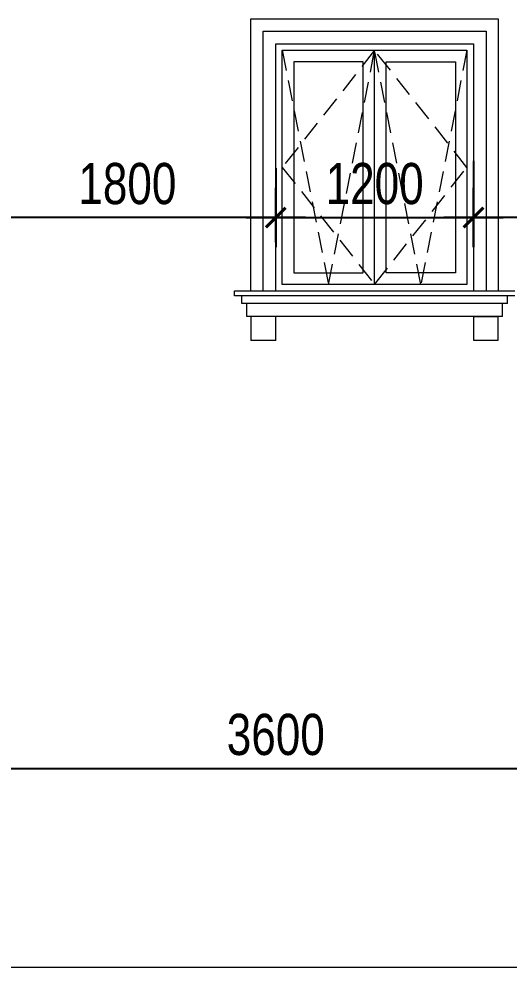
# Model space of a CAD drawing. Header units: millimetres. Extents: x -78046 to 260989, y -99288 to 158505.
# Drawn here: x 238305 to 241278, y 140546 to 146297 of the extents above; entities that cross this region are included whole.
import ezdxf
from ezdxf.xclip import XClip

# ---------------------------------------------------------------- set-up
doc = ezdxf.new("R2010")
doc.units = ezdxf.units.MM
doc.header["$LTSCALE"] = 100
doc.header["$XCLIPFRAME"] = 0
doc.header["$PDMODE"] = 98
doc.linetypes.add('HIDDEN', pattern=[0.375, 0.25, -0.125])
doc.layers.get('Defpoints').update_dxf_attribs({"lineweight": 13})
for name, color, linetype, lineweight in [('-DOOR', 137, 'Continuous', 9), ('-HATCH', 8, 'Continuous', 5), ('-HIDE', 3, 'HIDDEN', 13), ('-LINE1', 7, 'Continuous', 18)]:
    doc.layers.add(name, color=color, linetype=linetype, lineweight=lineweight)
doc.styles.add('AVANH', font='VHAVAN_2.TTF', dxfattribs={"width": 0.8})
doc.dimstyles.new('C_100A3', dxfattribs={"dimscale": 100, "dimtxt": 2.5, "dimasz": 1.2, "dimexe": 1.8, "dimexo": 0, "dimgap": 0.75, "dimtad": 1, "dimdec": 0, "dimzin": 0, "dimdsep": 46, "dimtxsty": 'AVANH', "dimblk": 'ARCHTICK', "dimcen": 0, "dimdle": 1.8, "dimclrd": 256, "dimclre": 256, "dimclrt": 7, "dimadec": 0, "dimazin": 0, "dimtfac": 0.0001, "dimtdec": 0, "dimtix": 1, "dimtmove": 2, "dimatfit": 3, "dimldrblk": 'ARCHTICK', "dimfxl": 1.8, "dimtolj": 1, "dimtzin": 0, "dimarcsym": 0})

# ---------------------------------------------------------------- blocks, each defined once
blk = doc.blocks.new('lancan')
for p, q in [((-1.1, 988.8), (6547.2, 988.8)), ((-1.1, 968.8), (6547.2, 968.8)), ((-1.1, 120), (6547.2, 120)), ((-1.1, 100), (6547.2, 100))]:
    blk.add_line(p, q)
blk = doc.blocks.new('_ARCHTICK')
at = {"const_width": 0.15}
blk.add_lwpolyline([(-0.5, -0.5), (0.5, 0.5)], dxfattribs=at)
blk = doc.blocks.new('*D322')
at = {"layer": 'Defpoints', "lineweight": -2, "transparency": 16777216}
for p, q in [((238063.2, 142118.5), (238063.2, 141571.1)), ((241663.3, 142096.9), (241663.3, 141571.1)), ((237883.2, 141751.1), (241843.3, 141751.1))]:
    blk.add_line(p, q, dxfattribs=at)
at = {"layer": 'Defpoints', "color": 0, "transparency": 16777216}
for p in [(238063.2, 142118.5), (241663.3, 142096.9), (241663.3, 141751.1)]:
    blk.add_point(p, dxfattribs=at)
at = {"layer": 'Defpoints', "lineweight": -2, "transparency": 16777216, "xscale": 120, "yscale": 120, "zscale": 120, "rotation": 180}
blk.add_blockref('_ARCHTICK', (238063.2, 141751.1), dxfattribs=at)
at = {"layer": 'Defpoints', "lineweight": -2, "transparency": 16777216, "xscale": 120, "yscale": 120, "zscale": 120}
blk.add_blockref('_ARCHTICK', (241663.3, 141751.1), dxfattribs=at)
at = {"layer": 'Defpoints', "color": 7, "transparency": 16777216, "insert": (239863.3, 141955.4), "char_height": 250, "attachment_point": 5, "style": 'AVANH'}
blk.add_mtext('\\A1;3600', dxfattribs=at)
blk = doc.blocks.new('*D339')
at = {"layer": 'Defpoints', "lineweight": -2, "transparency": 16777216}
for p, q in [((241063, 145436.8), (241063, 144912.4)), ((239862.8, 145392.7), (239862.8, 144912.4)), ((239682.8, 145092.4), (241243, 145092.4))]:
    blk.add_line(p, q, dxfattribs=at)
at = {"layer": 'Defpoints', "color": 0, "transparency": 16777216}
for p in [(241063, 145436.8), (239862.8, 145392.7), (241063, 145092.4)]:
    blk.add_point(p, dxfattribs=at)
at = {"layer": 'Defpoints', "lineweight": -2, "transparency": 16777216, "xscale": 120, "yscale": 120, "zscale": 120, "rotation": 180}
blk.add_blockref('_ARCHTICK', (239862.8, 145092.4), dxfattribs=at)
at = {"layer": 'Defpoints', "lineweight": -2, "transparency": 16777216, "xscale": 120, "yscale": 120, "zscale": 120}
blk.add_blockref('_ARCHTICK', (241063, 145092.4), dxfattribs=at)
at = {"layer": 'Defpoints', "color": 7, "transparency": 16777216, "insert": (240462.9, 145296.7), "char_height": 250, "attachment_point": 5, "style": 'AVANH'}
blk.add_mtext('\\A1;1200', dxfattribs=at)
blk = doc.blocks.new('*D331')
at = {"layer": 'Defpoints', "lineweight": -2, "transparency": 16777216}
for p, q in [((241063, 144912.4), (241063, 145272.4)), ((244363, 144912.4), (244363, 145272.4)), ((244543, 145092.4), (240883, 145092.4))]:
    blk.add_line(p, q, dxfattribs=at)
at = {"layer": 'Defpoints', "color": 0, "transparency": 16777216}
for p in [(241063, 145092.4), (241063, 144912.4), (244363, 144912.4)]:
    blk.add_point(p, dxfattribs=at)
at = {"layer": 'Defpoints', "lineweight": -2, "transparency": 16777216, "xscale": 120, "yscale": 120, "zscale": 120, "rotation": 180}
blk.add_blockref('_ARCHTICK', (241063, 145092.4), dxfattribs=at)
at = {"layer": 'Defpoints', "lineweight": -2, "transparency": 16777216, "xscale": 120, "yscale": 120, "zscale": 120}
blk.add_blockref('_ARCHTICK', (244363, 145092.4), dxfattribs=at)
at = {"layer": 'Defpoints', "color": 7, "transparency": 16777216, "insert": (242713, 145296.7), "char_height": 250, "attachment_point": 5, "style": 'AVANH'}
blk.add_mtext('\\A1;3300', dxfattribs=at)
blk = doc.blocks.new('*D332')
at = {"layer": 'Defpoints', "lineweight": -2, "transparency": 16777216}
for p, q in [((238063.2, 144942.2), (238063.2, 145272.4)), ((239862.8, 144942.3), (239862.8, 145272.4)), ((240042.8, 145092.4), (237883.2, 145092.4))]:
    blk.add_line(p, q, dxfattribs=at)
at = {"layer": 'Defpoints', "color": 0, "transparency": 16777216}
for p in [(238063.2, 145092.4), (238063.2, 144942.2), (239862.8, 144942.3)]:
    blk.add_point(p, dxfattribs=at)
at = {"layer": 'Defpoints', "lineweight": -2, "transparency": 16777216, "xscale": 120, "yscale": 120, "zscale": 120, "rotation": 180}
blk.add_blockref('_ARCHTICK', (238063.2, 145092.4), dxfattribs=at)
at = {"layer": 'Defpoints', "lineweight": -2, "transparency": 16777216, "xscale": 120, "yscale": 120, "zscale": 120}
blk.add_blockref('_ARCHTICK', (239862.8, 145092.4), dxfattribs=at)
at = {"layer": 'Defpoints', "color": 7, "transparency": 16777216, "insert": (238963, 145296.7), "char_height": 250, "attachment_point": 5, "style": 'AVANH'}
blk.add_mtext('\\A1;1800', dxfattribs=at)

msp = doc.modelspace()

# ---------------------------------------------------------------- linework, layer by layer
at = {"layer": '-DOOR', "lineweight": 9}
msp.add_line((240462.9, 144686.8), (240462.9, 146106.8), dxfattribs=at)
for points in [[(239902.8, 144686.8), (239902.8, 146106.8), (241023, 146106.8), (241023, 144686.8), (239902.8, 144686.8)], [(240392.9, 146036.8), (239972.8, 146036.8), (239972.8, 144756.8), (240392.9, 144756.8)], [(240532.9, 146036.8), (240953, 146036.8), (240953, 144756.8), (240532.9, 144756.8)]]:
    msp.add_lwpolyline(points, close=True, dxfattribs=at)
at = {"layer": '-HATCH'}
for p, q in [((239786.5, 144646.8), (239786.5, 146223.1)), ((239786.5, 146223.1), (241139.3, 146223.1)), ((241139.3, 146223.1), (241139.3, 144646.8)), ((241268, 144616.8), (239657.8, 144616.8)), ((241238, 144571.8), (239687.8, 144571.8))]:
    msp.add_line(p, q, dxfattribs=at)
at = {"layer": '-HIDE', "ltscale": 5}
msp.add_lwpolyline([(240462.9, 146106.8), (239902.8, 145396.8), (240462.9, 144686.8), (241023, 145396.8)], close=True, dxfattribs=at)
for points in [[(239902.8, 146106.8), (240182.8, 144686.8), (240462.9, 146106.8)], [(241023, 146106.8), (240742.9, 144686.8), (240462.9, 146106.8)]]:
    msp.add_lwpolyline(points, dxfattribs=at)
at = {"layer": '-LINE1', "color": 0, "lineweight": 20}
for p, q in [((239712.8, 144646.8), (239712.8, 146296.8)), ((239712.8, 146296.8), (241213, 146296.8)), ((241213, 146296.8), (241213, 144646.8)), ((239612.8, 144616.8), (239612.8, 144646.8)), ((239612.8, 144646.8), (241313, 144646.8)), ((239657.8, 144616.8), (239612.8, 144616.8)), ((239657.8, 144571.8), (239657.8, 144616.8)), ((239687.8, 144571.8), (239657.8, 144571.8)), ((239687.8, 144491.8), (239687.8, 144571.8)), ((241238, 144491.8), (241238, 144571.8)), ((241268, 144571.8), (241238, 144571.8)), ((241268, 144571.8), (241268, 144616.8)), ((241313, 144616.8), (241268, 144616.8)), ((239712.8, 144491.8), (239687.8, 144491.8)), ((239712.8, 144491.8), (239712.8, 144491)), ((239862.8, 144491.8), (239712.8, 144491.8)), ((239712.8, 144491), (239712.8, 144347.4)), ((241063, 144491.8), (239862.8, 144491.8)), ((239862.8, 144347.4), (239862.8, 144491.8)), ((241063, 144492.9), (241213, 144492.9)), ((241213, 144491.8), (241063, 144491.8)), ((241063, 144491.8), (241063, 144348.6)), ((241238, 144491.8), (241213, 144491.8)), ((241213, 144348.6), (241213, 144491.8)), ((239862.8, 144347.4), (239712.8, 144347.4)), ((241213, 144347.4), (241063, 144347.4)), ((236414.9, 140546.1), (253063.2, 140546.8))]:
    msp.add_line(p, q, dxfattribs=at)
msp.add_lwpolyline([(239862.8, 144646.8), (239862.8, 146146.8), (241063, 146146.8), (241063, 144646.8)], dxfattribs=at)

# ---------------------------------------------------------------- block references
at = {"layer": '-HATCH'}
ref = msp.add_blockref('lancan', (237123.8, 143881.3), dxfattribs=at)
XClip(ref).set_block_clipping_path([(652.7974934327, -0.0179946511), (939.4241429163, 988.8193514659)])
ref = msp.add_blockref('lancan', (236274.9, 140581.3), dxfattribs=at)
XClip(ref).set_block_clipping_path([(587.9949832604, -0.0179946511), (1487.9949832603, 1034.1774928608)])

# ---------------------------------------------------------------- dimensions: what is measured, and where the dimension line sits
at = {"layer": 'Defpoints', "color": 2}
for base, p1, p2, picture, middle in [((238063.2, 145092.4), (239862.8, 144942.3), (238063.2, 144942.2), '*D332', (238963, 145296.7)), ((241063, 145092.4), (239862.8, 145392.7), (241063, 145436.8), '*D339', (240462.9, 145296.7)), ((241063, 145092.4), (244363, 144912.4), (241063, 144912.4), '*D331', (242713, 145296.7)), ((241663.3, 141751.1), (238063.2, 142118.5), (241663.3, 142096.9), '*D322', (239863.3, 141955.4))]:
    dim = msp.add_linear_dim(base=base, p1=p1, p2=p2, dimstyle='C_100A3', dxfattribs=at)
    dim.commit()
    dim.dimension.update_dxf_attribs({"geometry": picture, "text_midpoint": middle})

doc.saveas('drawing.dxf')
